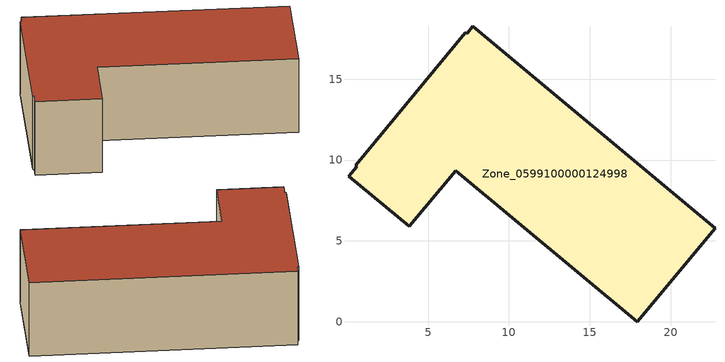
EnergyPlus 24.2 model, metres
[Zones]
Zone_0599100000124998
 floor ground (C_G): 17.94,0 6.71,9.34 3.83,5.89 0.08,9 0.57,9.59 0.51,9.68 7.31,17.88 7.43,17.85 7.78,18.27 22.75,5.79 z0
 wall outside (C_F): 6.71,9.34 17.94,0 22.75,5.79 7.78,18.27 7.43,17.85 7.31,17.88 0.51,9.68 0.57,9.59 0.08,9 3.83,5.89 6.71,9.34 z0:6.15
 roof outside (C_R): 0.57,9.59 0.08,9 3.83,5.89 6.71,9.34 17.94,0 22.75,5.79 7.78,18.27 7.43,17.85 7.31,17.88 0.51,9.68 z6.15
[BUILDING]
Pand.0599100000124998: North Axis=0; Terrain=City; Loads Convergence Tolerance Value=0.04; Temperature Convergence Tolerance Value=0.4; Solar Distribution=FullExterior; Maximum Number of Warmup Days=25; Minimum Number of Warmup Days=1
[Site:Location]
Rotterdam.The.Hague.AP_ZH_NLD Design_Conditions: Latitude=51.96; Longitude=4.45; Time Zone=1; Elevation=-4.5
[SITE:GROUNDTEMPERATURE:BUILDINGSURFACE]
18, 18, 18, 18, 18, 18, 18, 18, 18, 18, 18, 18
[MATERIAL] Thermal Absorptance=0.9; Solar Absorptance=0.7; Visible Absorptance=0.7
Name | Roughness | Thickness | Conductivity | Density | Specific Heat
G.D.1965-1974 | MediumSmooth | 0.15 | 0.882353 | 540 | 1210
F.D.1965-1974 | Rough | 0.3 | 0.697674 | 1920 | 840
R.D.1965-1974 | MediumRough | 0.2 | 0.232558 | 1500 | 1000
[CONSTRUCTION]
C_G: G.D.1965-1974
C_F: F.D.1965-1974
C_R: R.D.1965-1974
[ZONE]
Zone_0599100000124998: Type=1; Multiplier=1; Ceiling Height=Autocalculate; Volume=Autocalculate; Floor Area=autocalculate; Part of Total Floor Area=Yes
[ZONEINFILTRATION:DESIGNFLOWRATE]
Infil_Zone_0599100000124998: Zone or ZoneList or Space or SpaceList=Zone_0599100000124998; Schedule=AlwaysOn; Design Flow Rate Calculation Method=Flow/Area; Flow Rate per Floor Area=0.0042; Constant Term Coefficient=1; Temperature Term Coefficient=0; Velocity Term Coefficient=0; Velocity Squared Term Coefficient=0
[HVACTEMPLATE:ZONE:IDEALLOADSAIRSYSTEM]
Zone_0599100000124998: Maximum Heating Supply Air Temperature=50; Minimum Cooling Supply Air Temperature=13; Maximum Heating Supply Air Humidity Ratio=0.0156; Minimum Cooling Supply Air Humidity Ratio=0.0077; Heating Limit=NoLimit; Cooling Limit=NoLimit; Dehumidification Control Type=ConstantSensibleHeatRatio; Cooling Sensible Heat Ratio=0.7; Dehumidification Setpoint=60; Humidification Control Type=None; Humidification Setpoint=30; Outdoor Air Method=None; Outdoor Air Flow Rate per Person=0.00944; Outdoor Air Flow Rate per Zone Floor Area=0; Outdoor Air Flow Rate per Zone=0; Demand Controlled Ventilation Type=None; Outdoor Air Economizer Type=NoEconomizer; Heat Recovery Type=None; Sensible Heat Recovery Effectiveness=0.7; Latent Heat Recovery Effectiveness=0.65
[ZONECONTROL:THERMOSTAT]
ThermostatControl_Zone_0599100000124998: Zone or ZoneList=Zone_0599100000124998; Control Type Schedule=DualSetpointControlType; Control 1=Thermostat_Zone_0599100000124998; Temperature Difference Between Cutout And Setpoint=0
[THERMOSTATSETPOINT:DUALSETPOINT]
Thermostat_Zone_0599100000124998: Heating Setpoint Temperature Schedule=HeatingSetpoint_Zone_0599100000124998; Cooling Setpoint Temperature Schedule=CoolingSetpoint_Zone_0599100000124998
[SCHEDULE:COMPACT]
HeatingSetpoint_Zone_0599100000124998: Through: 12/31, For: AllDays, Until: 24:00, 21
CoolingSetpoint_Zone_0599100000124998: Through: 12/31, For: AllDays, Until: 24:00, 24
DualSetpointControlType: Through: 12/31, For: AllDays, Until: 24:00, 4
AlwaysOn: Through: 12/31, For: AllDays, Until: 24:00, 1
